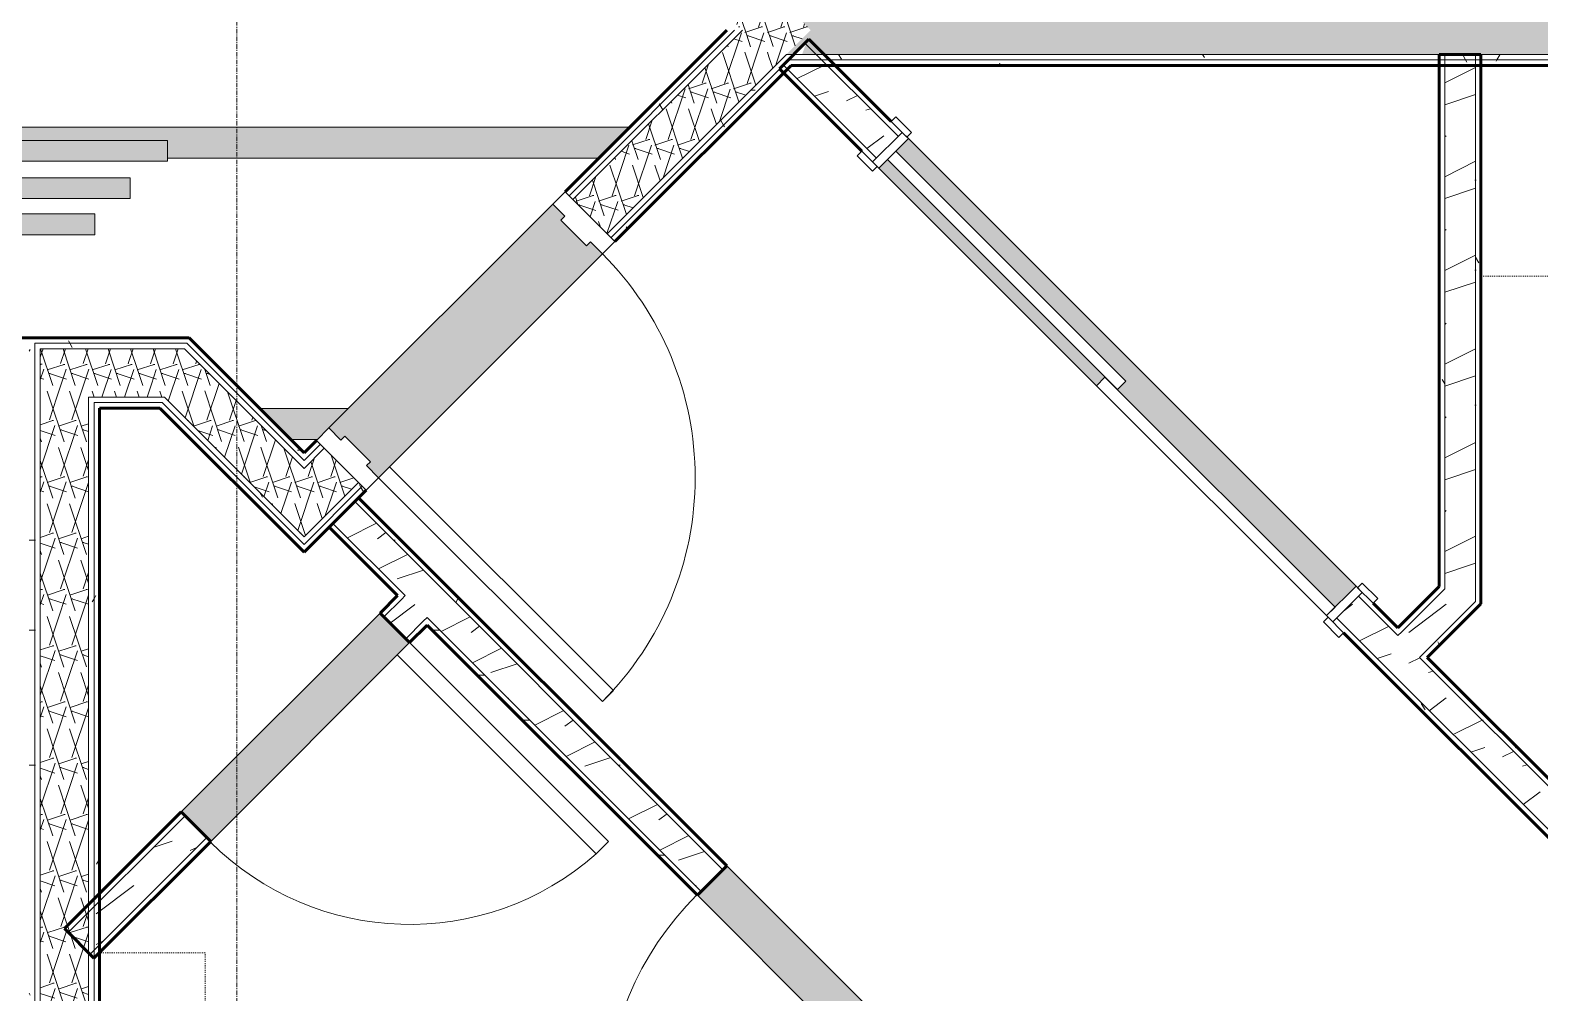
# Model space of a CAD drawing. Header units: inches. Extents: x -4169 to -1846, y 9706 to 12377.
# Drawn here: x -2523.8 to -2352.1, y 10306.3 to 10415.8 of the extents above; entities that cross this region are included whole.
import ezdxf

# ---------------------------------------------------------------- set-up
doc = ezdxf.new("R2010")
doc.units = ezdxf.units.IN
doc.header["$MEASUREMENT"] = 0
doc.linetypes.add('Dash', pattern=[0.25, 0.125, -0.125])
doc.linetypes.add('Grid Line 1_2_', pattern=[0.8749999999999999, 0.4999999999999999, -0.125, 0.125, -0.125])
for name, color, linetype, lineweight in [('0-1', 7, 'Continuous', 5), ('0-2', 7, 'Continuous', 18), ('A-DOOR', 31, 'Continuous', 18), ('A-DOOR-1', 250, 'Continuous', 9), ('A-DOOR-2', 90, 'Continuous', 30), ('A-DOOR-6', 31, 'Continuous', 30), ('A-DOOR-7', 31, 'Continuous', 9), ('A-DOOR-FRAM', 31, 'Continuous', 30), ('A-DOOR-FRAM-1', 90, 'Continuous', 30), ('A-FLOR-2', 7, 'Continuous', 18), ('A-WALL', 113, 'Continuous', 18), ('A-WALL-1', 8, 'Continuous', 5), ('A-WALL-3', 50, 'Continuous', 60), ('A-WALL-4', 7, 'Continuous', 18), ('A-WALL-PATT-1', 250, 'Continuous', 9), ('A-WALL-PATT-2', 253, 'Continuous', 9), ('A-WALL-PATT-4', 111, 'Continuous', 9), ('I-WALL', 2, 'Continuous', 18), ('I-WALL-2', 2, 'Continuous', 5), ('I-WALL-3', 2, 'Continuous', 60), ('P-PIPE', 3, 'Continuous', 9), ('P-PIPE-1', 3, 'Continuous', 5), ('Q-CASE-HDLN-1', 250, 'Dash', 9), ('S-BEAM', 12, 'Continuous', 9), ('S-GRID-1', 1, 'Grid Line 1_2_', 9)]:
    doc.layers.add(name, color=color, linetype=linetype, lineweight=lineweight)
pattern_1 = [(216.87, (4.265, 10.662), (31.98716190389133, 21.32545714244463), [5.331, -47.981]), (206.565, (10.662, 7.464), (-10.66247606731217, -10.66200980650436), [11.921, -11.921]), (198.435, (10.662, 2.132), (-21.3244936496746, -10.66258686177925), [6.743999999999999, -26.974])]
pattern_2 = [(0, (0, 0), (20.48, 5.12), [0.845, -14.515, 0.845, -14.515, -81.92]), (0, (0, 0), (20.48, 5.12), [-30.72, 0.845, -29.875, 0.845, -14.515, -35.84]), (0, (0, 0), (20.48, 5.12), [-76.8, 0.845, -9.395, 0.845, -24.755]), (120, (7.68, 2.56), (-14.67405006737632, 15.1762002695053), [0.8449999999999999, -14.515, 0.8449999999999999, -14.515, -81.91999999999999]), (120, (7.68, 2.56), (-14.67405006737632, 15.1762002695053), [-30.72, 0.8449999999999999, -29.875, 0.8449999999999999, -14.515, -35.84]), (120, (7.68, 2.56), (-14.67405006737632, 15.1762002695053), [-76.79999999999998, 0.8449999999999999, -9.394999999999998, 0.8449999999999999, -24.755]), (240, (10.24, 12.8), (-5.805949932623669, -20.2962002695053), [0.845, -14.515, 0.845, -14.515, -81.92]), (240, (10.24, 12.8), (-5.805949932623669, -20.2962002695053), [-30.72, 0.845, -29.875, 0.845, -14.515, -35.84]), (240, (10.24, 12.8), (-5.805949932623669, -20.2962002695053), [-76.8, 0.845, -9.395, 0.845, -24.755])]
pattern_3 = [(161.57, (0.32, 0.32), (-2.560496184573631, -0.0005373861552858683), [0, -18.214, 2.022, 0]), (18.43, (-0.32, 0.32), (-2.560496184573631, 0.0005373861552860904), [0, -18.214, 2.022, 0]), (108.43, (0.32, 0.32), (1.279220909290681, -6.400876726295667), [6.069999999999999, -14.166]), (71.57, (-0.32, 0.32), (1.279220909290681, 6.400876726295667), [6.07, -14.166])]

# ---------------------------------------------------------------- blocks, each defined once
blk = doc.blocks.new('OD_CW_Upper Cabinet - OD_CW_Upper Cabinet-1880974-ENLARGED RCP - 2ND FLOOR PLAN')
at = {"layer": 'Q-CASE-HDLN-1'}
for p, q in [((36.73770491802802, 11.99999999999999), (36.73770491802802, 24.00000000000003)), ((0.7377049180327883, 11.99999999999999), (13.77857795175925, 11.99999999999999)), ((23.69683188431714, 11.99999999999999), (36.73770491802802, 11.99999999999999))]:
    blk.add_line(p, q, dxfattribs=at)
blk = doc.blocks.new('Single-Flush - 36_ x 84_-1372824-ENLARGED RCP - 2ND FLOOR PLAN')
at = {"layer": 'A-DOOR-1'}
blk.add_arc((18.00000000000094, -2.374999999999582), 36.06659275674493, 179.9999999999998, 266.8211477580812, dxfattribs=at)
at = {"layer": 'A-DOOR-2'}
for p, q in [((16, -2.374999999999781), (16, -38.38609708243906)), ((18.00000000000094, -2.374999999999781), (16, -2.374999999999781)), ((18.00000000000094, -2.374999999999781), (18.00000000000094, -38.38609708243906)), ((18.00000000000094, -38.38609708243906), (16, -38.38609708243906))]:
    blk.add_line(p, q, dxfattribs=at)
blk = doc.blocks.new('Single-Flush - 32_ x 84_-1372863-ENLARGED RCP - 2ND FLOOR PLAN')
at = {"layer": 'A-DOOR-1'}
blk.add_arc((16.00000000000093, -2.37499999999944), 32.06659275674492, 179.9999999999998, 266.4241294797687, dxfattribs=at)
at = {"layer": 'A-DOOR-2'}
for p, q in [((14, -2.374999999999781), (14, -34.37916177666408)), ((16.00000000000093, -2.374999999999781), (14, -2.374999999999781)), ((16.00000000000093, -2.374999999999781), (16.00000000000093, -34.37916177666408)), ((16.00000000000093, -34.37916177666408), (14, -34.37916177666408))]:
    blk.add_line(p, q, dxfattribs=at)
blk = doc.blocks.new('FOLDING_SLIDING CLOSET - 72_ x 80_-1372823-ENLARGED RCP - 2ND FLOOR PLAN')
at = {"layer": 'A-DOOR-1'}
for p, q in [((-36.25000000000011, 3.000000000000026), (-38.75000000000009, 3.000000000000026)), ((-38.75000000000009, 3.000000000000026), (-38.75000000000009, 2.250000000000026)), ((-38.75000000000009, 2.250000000000026), (-36.25000000000011, 2.250000000000026)), ((-36.25000000000011, 2.250000000000026), (-36.25000000000011, 3.000000000000026)), ((38.74999999999987, 3.000000000000026), (36.24999999999987, 3.000000000000026)), ((36.24999999999987, 3.000000000000026), (36.24999999999987, 2.250000000000026)), ((36.24999999999987, 2.250000000000026), (38.74999999999987, 2.250000000000026)), ((38.74999999999987, 2.250000000000026), (38.74999999999987, 3.000000000000026)), ((-36.25000000000008, -2.500000000038504), (-38.75000000000009, -2.500000000038504)), ((-38.75000000000009, -2.500000000038504), (-38.75000000000009, -3.250000000038078)), ((-38.75000000000009, -3.250000000038078), (-36.25000000000008, -3.250000000038078)), ((-36.25000000000008, -3.250000000038078), (-36.25000000000008, -2.500000000038504)), ((38.74999999999988, -2.500000000038504), (36.24999999999989, -2.500000000038504)), ((36.24999999999989, -2.500000000038504), (36.24999999999989, -3.250000000038078)), ((36.24999999999989, -3.250000000038078), (38.74999999999988, -3.250000000038078)), ((38.74999999999988, -3.250000000038078), (38.74999999999988, -2.500000000038504))]:
    blk.add_line(p, q, dxfattribs=at)
at = {"layer": 'A-DOOR-2'}
for p, q in [((0.9999999999999057, 2.250000000000026), (-36.0000000000001, 2.250000000000026)), ((-36.0000000000001, 2.250000000000026), (-36.0000000000001, 0.8750000000000295)), ((0.9999999999999057, 0.8750000000000295), (0.9999999999999057, 2.250000000000026)), ((-36.0000000000001, 0.8750000000000295), (0.9999999999999057, 0.8750000000000295)), ((35.99999999999988, 0.8750000000000295), (-1.000000000000092, 0.8750000000000295)), ((-1.000000000000092, 0.8750000000000295), (-1.000000000000092, -0.5000000000000034)), ((35.99999999999987, -0.5000000000000034), (35.99999999999987, 0.8750000000000295)), ((-1.000000000000097, -0.5000000000000034), (35.99999999999987, -0.5000000000000034))]:
    blk.add_line(p, q, dxfattribs=at)
at = {"layer": 'A-DOOR-FRAM-1'}
for p, q in [((-36.00000000000009, 2.250000000000026), (-37.00000000000011, 2.250000000000026)), ((-37.00000000000011, 2.250000000000026), (-37.00000000000011, -2.500000000038503)), ((-36.00000000000009, -2.500000000038503), (-36.00000000000009, 2.250000000000026)), ((35.99999999999989, 2.249999999999949), (35.99999999999989, -2.500000000000038)), ((36.99999999999989, 2.249999999999949), (35.99999999999989, 2.249999999999949)), ((36.99999999999989, -2.500000000000038), (36.99999999999989, 2.249999999999949)), ((-37.00000000000011, -2.500000000038503), (-36.00000000000009, -2.500000000038503)), ((35.99999999999989, -2.500000000000038), (36.99999999999989, -2.500000000000038))]:
    blk.add_line(p, q, dxfattribs=at)
blk = doc.blocks.new('OD_CW_Countertop - OD_CW_Countertop-2399921-ENLARGED RCP - 2ND FLOOR PLAN')
at = {"layer": 'Q-CASE-HDLN-1'}
for p, q in [((53.33026017200721, -1.110223024625762e-14), (53.33026017200721, 24.00000000000003)), ((0.7377049180327883, -1.110223024625762e-14), (53.33026017200721, -1.110223024625762e-14))]:
    blk.add_line(p, q, dxfattribs=at)
blk = doc.blocks.new('CTR - 1st Phase - Unit Layouts_rvt-1-ENLARGED RCP - 2ND FLOOR PLAN')
at = {"layer": 'A-WALL-1'}
h = blk.add_hatch(color=256, dxfattribs=at)
h.paths.add_polyline_path([(-2375.437881047611, 10350.15541067285), (-2373.051395661073, 10352.54189605933), (-2423.963083906415, 10403.4535843049), (-2425.377297468791, 10402.03937074253), (-2399.214346564949, 10375.87641983857), (-2400.186618389083, 10374.90414801444), (-2375.703046090559, 10350.42057571581)], flags=0)
h.paths.add_polyline_path([(-2402.573103775587, 10375.34608975269), (-2401.600831951453, 10376.31836157682), (-2426.349569292925, 10401.0670989184), (-2427.321841117059, 10400.09482709427), (-2417.114921739086, 10389.88790771625)], flags=0)
for points in [[(-2503.309931986633, 10323.49517361404), (-2480.682514988664, 10346.12259061201), (-2484.041272199301, 10349.48134782265), (-2506.668689197269, 10326.85393082468), (-2503.751873724876, 10323.93711535228)], [(-2422.507141003985, 10291.90952722849), (-2419.148383793347, 10295.26828443912), (-2444.604227916048, 10320.72412856185), (-2447.962985126685, 10317.36537135122), (-2422.949082742225, 10292.35146896673)]]:
    blk.add_hatch(color=256, dxfattribs=at).paths.add_polyline_path(points, flags=0)
at = {"layer": 'A-WALL-PATT-1'}
h = blk.add_hatch(dxfattribs=at)
h.set_pattern_fill('FP_1', color=256, style=0, pattern_type=2)
h.set_pattern_definition(pattern_2)
h.paths.add_polyline_path([(-2266.967266447267, 10245.57388336856), (-2266.083382970785, 10245.57388336856), (-2300.358382970862, 10279.84888336878), (-2301.242266447346, 10279.84888336878), (-2271.917013915573, 10250.52363083688)], flags=0)
h.paths.add_polyline_path([(-2304.742266447337, 10283.34888336879), (-2303.858382970853, 10283.34888336879), (-2306.375890598328, 10285.86639099628), (-2306.817832336573, 10285.42444925803), (-2306.375890598328, 10284.98250751979)], flags=0)
h.paths.add_polyline_path([(-2332.273676459229, 10310.88029338081), (-2331.831734720981, 10311.32223511905), (-2335.154658755512, 10314.64515915359), (-2335.596600493755, 10314.20321741535), (-2332.715618197465, 10311.32223511905)], flags=0)
h.paths.add_polyline_path([(-2338.071474227902, 10316.67809114951), (-2337.62953248966, 10317.12003288775), (-2365.38347365116, 10344.87397404938), (-2365.825415389402, 10344.43203231114)], flags=0)
h.paths.add_polyline_path([(-2368.300289123549, 10346.90690604529), (-2367.858347385306, 10347.34884778353), (-2372.344288879915, 10351.83478927817), (-2372.786230618158, 10351.39284753993), (-2368.742230861789, 10347.34884778354)], flags=0)
h.paths.add_polyline_path([(-2425.112132425842, 10403.71874934785), (-2424.670190687601, 10404.16069108609), (-2432.298895711901, 10411.78939611043), (-2433.182779188383, 10411.78939611043), (-2425.377297468756, 10403.98391439076)], flags=0)
h.paths.add_polyline_path([(-2435.620475585602, 10414.22709250766), (-2435.511283813823, 10414.53280139547), (-2435.71873414362, 10414.32535106567)], flags=0)
h = blk.add_hatch(dxfattribs=at)
h.set_pattern_fill('FP_1', color=256, style=0, pattern_type=2)
h.set_pattern_definition(pattern_2)
h.paths.add_polyline_path([(-2267.792013915583, 10241.44888336855), (-2309.292706070729, 10282.94957552389), (-2309.734647808972, 10282.50763378565), (-2268.675897392067, 10241.44888336855), (-2268.050897392068, 10241.44888336855)], flags=0)
h.paths.add_polyline_path([(-2335.19049193163, 10307.96347790842), (-2334.748550193387, 10308.40541964666), (-2375.261104352317, 10348.91797380578), (-2375.70304609056, 10348.47603206754), (-2336.68125806191, 10309.45424403871)], flags=0)
h.paths.add_polyline_path([(-2428.028947898244, 10400.80193387546), (-2427.587006160002, 10401.2438756137), (-2438.193607877778, 10411.85047733153), (-2438.63554961602, 10411.40853559329), (-2428.470889636481, 10401.2438756137)], flags=0)
h = blk.add_hatch(dxfattribs=at)
h.set_pattern_fill('FP_1', color=256, style=0, pattern_type=2)
h.set_pattern_definition(pattern_2)
h.paths.add_polyline_path([(-2363.589106074822, 10352.50197257049), (-2362.96410607482, 10353.12697257049), (-2362.96410607482, 10411.78939611043), (-2363.589106074821, 10411.78939611043), (-2363.589106074822, 10356.62697257049)], flags=0)
h = blk.add_hatch(dxfattribs=at)
h.set_pattern_fill('FP_1', color=256, style=0, pattern_type=2)
h.set_pattern_definition(pattern_2)
h.paths.add_polyline_path([(-2359.464106074697, 10350.79334162582), (-2358.839106074826, 10351.41834162569), (-2358.839106074811, 10411.78939611043), (-2359.464106074696, 10411.78939611043), (-2359.464106074697, 10351.41834162569)], flags=0)
h = blk.add_hatch(dxfattribs=at)
h.set_pattern_fill('FP_1', color=256, style=0, pattern_type=2)
h.set_pattern_definition(pattern_2)
h.paths.add_polyline_path([(-2419.148383793349, 10294.38440096264), (-2418.706442055107, 10294.82634270088), (-2419.148383793347, 10295.26828443912), (-2419.590325531588, 10294.82634270088)], flags=0)
h.paths.add_polyline_path([(-2445.046169654289, 10320.28218682361), (-2444.604227916048, 10320.72412856185), (-2486.482093643744, 10362.6019942896), (-2486.924035381986, 10362.16005255135), (-2451.204933317536, 10326.44095048687)], flags=0)
h = blk.add_hatch(dxfattribs=at)
h.set_pattern_fill('FP_1', color=256, style=0, pattern_type=2)
h.set_pattern_definition(pattern_2)
h.paths.add_polyline_path([(-2422.065199265745, 10291.46758549025), (-2421.623257527503, 10291.90952722849), (-2422.065199265745, 10292.35146896673), (-2422.507141003985, 10291.90952722849)], flags=0)
h.paths.add_polyline_path([(-2447.962985126685, 10317.36537135122), (-2447.521043388444, 10317.80731308946), (-2478.701359688054, 10348.98762938911), (-2479.143301426295, 10348.54568765086), (-2448.404926864927, 10317.80731308946)], flags=0)
h.paths.add_polyline_path([(-2481.618175160447, 10351.02056138502), (-2481.176233422206, 10351.46250312326), (-2489.398909116141, 10359.6851788172), (-2489.840850854383, 10359.24323707896), (-2482.060116898687, 10351.46250312326)], flags=0)
h = blk.add_hatch(dxfattribs=at)
h.set_pattern_fill('FP_1', color=256, style=0, pattern_type=2)
h.set_pattern_definition(pattern_2)
h.paths.add_polyline_path([(-2364.941531912923, 10344.43203231114), (-2358.839106074826, 10350.53445814921), (-2358.839106074826, 10351.41834162569), (-2365.38347365116, 10344.87397404938)], flags=0)
at = {"layer": 'A-WALL-PATT-2'}
h = blk.add_hatch(dxfattribs=at)
h.set_pattern_fill('FP_2', color=256, style=0, pattern_type=2)
h.set_pattern_definition(pattern_1)
h.paths.add_polyline_path([(-2266.34226644727, 10244.94888336855), (-2306.817832336573, 10285.42444925803), (-2309.292706070729, 10282.94957552389), (-2271.292013915574, 10244.94888336856), (-2266.967266447267, 10244.94888336855)], flags=0)
h.paths.add_polyline_path([(-2334.748550193387, 10308.40541964666), (-2332.273676459229, 10310.88029338081), (-2372.786230618158, 10351.39284753993), (-2375.261104352317, 10348.91797380578), (-2335.19049193163, 10308.84736138491)], flags=0)
h.paths.add_polyline_path([(-2427.587006160002, 10401.2438756137), (-2425.112132425842, 10403.71874934785), (-2433.182779188383, 10411.78939611043), (-2437.294691822421, 10411.78939611043), (-2436.044691822302, 10413.03939611076), (-2435.620475585602, 10414.22709250766), (-2435.71873414362, 10414.32535106567), (-2438.193607877778, 10411.85047733153), (-2427.852171202951, 10401.50904065665)], flags=0)
h = blk.add_hatch(dxfattribs=at)
h.set_pattern_fill('FP_2', color=256, style=0, pattern_type=2)
h.set_pattern_definition(pattern_1)
h.paths.add_polyline_path([(-2362.964106074697, 10352.24308909439), (-2359.464106074813, 10355.743089094), (-2359.464106074813, 10411.78939611043), (-2362.96410607482, 10411.78939611043), (-2362.964106074697, 10352.50197257049)], flags=0)
h = blk.add_hatch(dxfattribs=at)
h.set_pattern_fill('FP_2', color=256, style=0, pattern_type=2)
h.set_pattern_definition(pattern_1)
h.paths.add_polyline_path([(-2421.181315789262, 10291.46758549025), (-2418.706442055107, 10293.9424592244), (-2419.590325531588, 10294.82634270088), (-2422.065199265745, 10292.35146896673), (-2421.623257527503, 10291.90952722849)], flags=0)
h.paths.add_polyline_path([(-2447.521043388444, 10317.80731308946), (-2445.046169654289, 10320.28218682361), (-2486.924035381986, 10362.16005255135), (-2489.398909116141, 10359.6851788172), (-2449.995917122593, 10320.28218682361)], flags=0)
h = blk.add_hatch(dxfattribs=at)
h.set_pattern_fill('FP_2', color=256, style=0, pattern_type=2)
h.set_pattern_definition(pattern_1)
h.paths.add_polyline_path([(-2365.825415389401, 10344.43203231114), (-2359.464106074813, 10350.79334162571), (-2359.464106074813, 10355.743089094), (-2368.300289123549, 10346.90690604529), (-2366.26735712764, 10344.87397404938)], flags=0)
h = blk.add_hatch(dxfattribs=at)
h.set_pattern_fill('FP_2', color=256, style=0, pattern_type=2)
h.set_pattern_definition(pattern_1)
h.paths.add_polyline_path([(-2517.031921207218, 10310.65706786994), (-2503.751873724876, 10323.93711535228), (-2506.226747459027, 10326.41198908644), (-2517.198736679588, 10315.43999986588), (-2517.198736679588, 10310.82388334231)], flags=0)
h.paths.add_polyline_path([(-2481.124456726905, 10346.56453235025), (-2478.701359688054, 10348.98762938911), (-2481.176233422206, 10351.46250312326), (-2483.599330461058, 10349.03940608441), (-2482.663670289272, 10348.10374591262)], flags=0)
at = {"layer": 'A-WALL-3'}
for p, q in [((-2438.635549616017, 10411.40853559327), (-2435.276792405373, 10414.7672928039)), ((-2435.276792405373, 10414.7672928039), (-2425.907627554698, 10405.39812795318)), ((-2363.589106074819, 10352.50197257048), (-2363.589106074693, 10413.03939611061)), ((-2363.589106074693, 10413.03939611061), (-2358.839106074693, 10413.0393961106)), ((-2358.839106074693, 10413.0393961106), (-2358.839106074809, 10357.25197257047)), ((-2429.266384765314, 10402.03937074253), (-2438.635549616017, 10411.40853559327)), ((-2489.840850854379, 10359.24323707895), (-2486.482093643741, 10362.60199428958)), ((-2486.482093643741, 10362.60199428958), (-2444.604227916045, 10320.72412856184)), ((-2482.060116898685, 10351.46250312325), (-2489.840850854379, 10359.24323707895)), ((-2358.839106074808, 10357.25197257047), (-2358.839106074821, 10351.41834162568)), ((-2484.041272199296, 10349.48134782264), (-2482.060116898685, 10351.46250312325)), ((-2368.300289123543, 10347.79078952177), (-2363.589106074819, 10352.50197257048)), ((-2358.839106074821, 10351.41834162568), (-2358.839106074823, 10350.5344581492)), ((-2480.68251498866, 10346.122590612), (-2484.041272199296, 10349.48134782264)), ((-2371.106852012866, 10350.5973524111), (-2368.300289123544, 10347.79078952177)), ((-2358.839106074823, 10350.5344581492), (-2364.941531912915, 10344.43203231112)), ((-2478.701359688051, 10348.10374591261), (-2480.68251498866, 10346.122590612)), ((-2447.962985126683, 10317.3653713512), (-2478.701359688051, 10348.10374591261)), ((-2335.190491931627, 10307.96347790841), (-2374.465609223483, 10347.23859520045)), ((-2364.941531912916, 10344.43203231112), (-2338.071474227897, 10317.56197462598)), ((-2519.948736679609, 10313.57388334232), (-2506.668689197266, 10326.85393082467)), ((-2506.668689197266, 10326.85393082467), (-2503.309931986631, 10323.49517361403)), ((-2503.309931986631, 10323.49517361403), (-2516.589979468973, 10310.21512613169)), ((-2444.604227916045, 10320.72412856184), (-2447.962985126683, 10317.3653713512)), ((-2516.589979468973, 10310.21512613169), (-2519.948736679609, 10313.57388334232))]:
    blk.add_line(p, q, dxfattribs=at)
at = {"layer": 'A-WALL-4'}
for p, q in [((-2435.718734143617, 10414.32535106566), (-2425.11213242584, 10403.71874934783)), ((-2362.964106074694, 10413.03939611061), (-2362.964106074817, 10353.12697257048)), ((-2359.464106074693, 10413.0393961106), (-2359.46410607481, 10356.62697257047)), ((-2438.193607877774, 10411.85047733151), (-2427.587006159999, 10401.24387561369)), ((-2373.051395661124, 10352.54189605937), (-2423.963083906413, 10403.45358430489)), ((-2427.321841117057, 10400.09482709426), (-2402.573103775584, 10375.34608975267)), ((-2445.046169654287, 10320.2821868236), (-2486.924035381983, 10362.16005255134)), ((-2481.176233422203, 10351.46250312325), (-2489.398909116138, 10359.68517881719)), ((-2359.464106074812, 10355.74308909399), (-2359.46410607481, 10356.62697257047)), ((-2359.464106074822, 10350.79334162568), (-2359.464106074812, 10355.74308909399)), ((-2362.964106074819, 10352.24308909399), (-2362.964106074817, 10353.12697257048)), ((-2483.599330461055, 10349.0394060844), (-2481.618175160444, 10351.02056138501)), ((-2481.176233422202, 10351.46250312325), (-2481.618175160444, 10351.020561385)), ((-2372.786230618156, 10351.39284753991), (-2368.300289123546, 10346.90690604528)), ((-2362.964106074819, 10352.24308909399), (-2367.858347385303, 10347.34884778352)), ((-2484.041272199297, 10349.48134782263), (-2506.668689197266, 10326.85393082466)), ((-2359.464106074822, 10350.79334162568), (-2365.383473651156, 10344.87397404937)), ((-2481.124456726901, 10346.56453235024), (-2479.143301426293, 10348.54568765085)), ((-2478.701359688051, 10348.98762938909), (-2479.143301426293, 10348.54568765085)), ((-2447.521043388441, 10317.80731308945), (-2478.701359688051, 10348.98762938909)), ((-2375.261104352316, 10348.91797380577), (-2334.748550193384, 10308.40541964665)), ((-2503.309931986631, 10323.49517361403), (-2480.68251498866, 10346.122590612)), ((-2368.300289123546, 10346.90690604528), (-2367.858347385303, 10347.34884778352)), ((-2365.825415389399, 10344.43203231112), (-2365.383473651157, 10344.87397404936)), ((-2365.825415389399, 10344.43203231112), (-2338.0714742279, 10316.6780911495)), ((-2519.506794941368, 10313.13194160408), (-2506.226747459025, 10326.41198908642)), ((-2517.031921207215, 10310.65706786993), (-2503.751873724872, 10323.93711535227)), ((-2419.148383793344, 10295.26828443911), (-2444.604227916045, 10320.72412856184)), ((-2447.962985126683, 10317.3653713512), (-2422.507141003981, 10291.90952722847))]:
    blk.add_line(p, q, dxfattribs=at)
at = {"layer": '0-2'}
blk.add_blockref('OD_CW_Countertop - OD_CW_Countertop-2399921-ENLARGED RCP - 2ND FLOOR PLAN', (-2359.576810993827, 10387.78939607981), dxfattribs=at)
for name, p, rotation in [('FOLDING_SLIDING CLOSET - 72_ x 80_-1372823-ENLARGED RCP - 2ND FLOOR PLAN', (-2400.275006736725, 10376.22997322915), 134.9999999998691), ('Single-Flush - 32_ x 84_-1372863-ENLARGED RCP - 2ND FLOOR PLAN', (-2493.675602092963, 10336.48826071833), 44.99999999999973), ('Single-Flush - 36_ x 84_-1372824-ENLARGED RCP - 2ND FLOOR PLAN', (-2433.555684460012, 10306.31682789516), 314.999999999968), ('OD_CW_Upper Cabinet - OD_CW_Upper Cabinet-1880974-ENLARGED RCP - 2ND FLOOR PLAN', (-2491.94873667823, 10274.0861784053), 89.99999999996828)]:
    blk.add_blockref(name, p, dxfattribs=dict(at, rotation=rotation))
blk = doc.blocks.new('CTR - 1st Phase - Shell_rvt-1-ENLARGED RCP - 2ND FLOOR PLAN')
at = {"layer": 'A-FLOR-2'}
for p, q in [((-2510.938346986414, 10380.88939611041), (-2524.698736679662, 10380.88939611041)), ((-2510.838346986483, 10380.78939611048), (-2510.938346986414, 10380.88939611041))]:
    blk.add_line(p, q, dxfattribs=at)
at = {"layer": 'S-GRID-1'}
blk.add_line((-2500.323736679715, 9836.179692344087), (-2500.323736679695, 12344.54045190505), dxfattribs=at)
blk = doc.blocks.new('Dimension Lumber - LVL - 3_5X5_5-2121701-ENLARGED RCP - 2ND FLOOR PLAN')
at = {"layer": 'S-BEAM'}
blk.add_hatch(color=256, dxfattribs=at).paths.add_polyline_path([(1.203530775105605, 1.749999999985457), (-1.862991466306766, 1.749999999985457), (-5.362991466306652, -1.750000000014428), (4.703530775105491, -1.750000000014769), (1.743626461462895, 1.209904313627826)], flags=0)
for p, q in [((-1.862991466309724, 1.749999999999968), (1.203530775102302, 1.749999999999968)), ((-5.362991466310006, -1.750000000000163), (4.703530775102157, -1.750000000000163))]:
    blk.add_line(p, q, dxfattribs=at)
blk = doc.blocks.new('Dimension Lumber - LVL - 3_5X5_5-2130250-ENLARGED RCP - 2ND FLOOR PLAN')
at = {"layer": 'S-BEAM'}
blk.add_hatch(color=256, dxfattribs=at).paths.add_polyline_path([(-82.47091000200793, 1.749999999986822), (-86.30568631287996, 1.749999999986822), (-89.80568631288189, -1.750000000014428), (90.70965004549292, -1.750000000015451), (90.70965004549292, -0.258792968383763), (-37.23326381310175, -0.2587929683830809), (-37.23326381310175, 1.749999999986481), (-76.05186435679956, 1.749999999986822)], flags=0)
for p, q in [((-86.30568631288425, 1.749999999999968), (-37.23326381310464, 1.749999999999968)), ((-89.80568631288456, -1.750000000000163), (90.7096500454898, -1.750000000000163))]:
    blk.add_line(p, q, dxfattribs=at)
blk = doc.blocks.new('HOLLOW METAL - UNIT DOOR-2125825-ENLARGED RCP - 2ND FLOOR PLAN')
at = {"layer": 'A-DOOR-6'}
for p, q in [((17.99999999999985, 40.24999999999997), (16.24999999999985, 40.24999999999997)), ((16.24999999999985, 40.24999999999997), (16.2499999999999, 4.249999999999965)), ((17.9999999999999, 4.249999999999971), (17.99999999999985, 40.24999999999997)), ((16.2499999999999, 4.249999999999965), (17.9999999999999, 4.249999999999971))]:
    blk.add_line(p, q, dxfattribs=at)
at = {"layer": 'A-DOOR-7'}
blk.add_arc((17.99999999999991, 4.249999999999967), 35.99999999999997, 90.00000000000044, 180.0000000000005, dxfattribs=at)
at = {"layer": 'A-DOOR-FRAM'}
for p, q in [((-18.00000000000011, 4.249999999999995), (-20.0000000000001, 4.249999999999995)), ((-20.0000000000001, 4.249999999999995), (-20.0000000000001, -3.75000000000001)), ((-18.00000000000011, 2.312500000000002), (-18.00000000000011, 4.249999999999995)), ((17.99999999999989, 4.249999999999995), (17.99999999999989, 2.312500000000002)), ((19.99999999999988, 4.249999999999995), (17.99999999999989, 4.249999999999995)), ((19.99999999999988, -3.750000000000011), (19.99999999999988, 4.249999999999995)), ((-17.37500000000012, 2.312500000000002), (-18.00000000000011, 2.312500000000002)), ((-17.37500000000012, -1.812500000000015), (-17.37500000000012, 2.312500000000002)), ((17.99999999999989, 2.312500000000002), (17.37499999999992, 2.312500000000002)), ((17.37499999999992, 2.312500000000002), (17.37499999999992, -1.812500000000015)), ((-18.00000000000011, -3.750000000000011), (-18.00000000000011, -1.812500000000015)), ((-18.00000000000011, -1.812500000000015), (-17.37500000000012, -1.812500000000015)), ((17.37499999999992, -1.812500000000015), (17.99999999999989, -1.812500000000015)), ((17.99999999999989, -1.812500000000015), (17.99999999999989, -3.750000000000011)), ((-20.0000000000001, -3.750000000000011), (-18.00000000000011, -3.750000000000011)), ((17.99999999999989, -3.750000000000011), (19.99999999999988, -3.750000000000011))]:
    blk.add_line(p, q, dxfattribs=at)

msp = doc.modelspace()

# ---------------------------------------------------------------- hatches: boundary and pattern name
at = {"layer": 'A-WALL-PATT-4'}
h = msp.add_hatch(dxfattribs=at)
h.set_pattern_fill('FP_4', color=256, style=0, pattern_type=2)
h.set_pattern_definition(pattern_3)
h.paths.add_polyline_path([(-2438.951546071854, 10411.90030881396), (-2435.062458775326, 10415.78939611049), (-2458.220205859182, 10438.94714319435), (-2462.109293155711, 10435.05805589783), (-2439.393487810095, 10412.3422505522)], flags=0)
h.paths.add_polyline_path([(-2490.393564403172, 10463.34232714529), (-2486.504477106641, 10467.23141444182), (-2492.691661442022, 10473.4185987772), (-2496.580748738548, 10469.52951148068), (-2491.277447879649, 10464.22621062176)], flags=0)
h = msp.add_hatch(dxfattribs=at)
h.set_pattern_fill('FP_1', color=256, style=0, pattern_type=2)
h.set_pattern_definition(pattern_2)
h.paths.add_polyline_path([(-2443.282575106547, 10415.34745437225), (-2442.84063336834, 10415.78939611045), (-2462.109293155711, 10435.05805589783), (-2462.55123489395, 10434.61611415959), (-2443.412016844869, 10415.47689611049)], flags=0)
h.paths.add_polyline_path([(-2490.835506141407, 10462.90038540705), (-2490.393564403172, 10463.34232714529), (-2492.691661442028, 10465.64042418414), (-2493.133603180264, 10465.19848244591), (-2491.277447879649, 10463.3423271453)], flags=0)
h = msp.add_hatch(dxfattribs=at)
h.set_pattern_fill('FP_1', color=256, style=0, pattern_type=2)
h.set_pattern_definition(pattern_2)
h.paths.add_polyline_path([(-2444.166458583104, 10415.34745437225), (-2443.724516844861, 10415.78939611045), (-2462.55123489395, 10434.61611415959), (-2462.993176632192, 10434.17417242134), (-2444.60840032131, 10415.78939611045)], flags=0)
h.paths.add_polyline_path([(-2491.277447879649, 10462.45844366881), (-2490.835506141407, 10462.90038540705), (-2492.691661442022, 10464.75654070767), (-2493.133603180263, 10464.31459896943), (-2491.719389617892, 10462.90038540705)], flags=0)
h = msp.add_hatch(dxfattribs=at)
h.set_pattern_fill('FP_4', color=256, style=0, pattern_type=2)
h.set_pattern_definition(pattern_3)
h.paths.add_polyline_path([(-2435.062458775326, 10413.03939611043), (-2076.173736679343, 10413.03939611042), (-2076.173736679343, 10418.53939611043), (-2436.044691822302, 10418.53939611043), (-2435.511283813807, 10417.04599082556), (-2437.004689098686, 10418.53939611043), (-2437.812458775267, 10418.53939611043), (-2435.062458775298, 10415.78939611049), (-2437.812458775267, 10413.03939611043), (-2437.004689098874, 10413.03939611043), (-2435.511283813823, 10414.53280139547), (-2436.04469182242, 10413.03939611043)], flags=0)
h = msp.add_hatch(dxfattribs=at)
h.set_pattern_fill('FP_1', color=256, style=0, pattern_type=2)
h.set_pattern_definition(pattern_2)
h.paths.add_polyline_path([(-2492.24971970379, 10367.26419325156), (-2490.83550614142, 10368.67840681394), (-2491.277447879659, 10369.12034855218), (-2492.691661442032, 10367.7061349898), (-2492.321554744922, 10367.3360282927)], flags=0)
h.paths.add_polyline_path([(-2462.551234893954, 10396.9626780614), (-2444.166458583104, 10415.34745437225), (-2444.60840032131, 10415.78939611045), (-2462.993176632196, 10397.40461979964)], flags=0)
h = msp.add_hatch(dxfattribs=at)
h.set_pattern_fill('FP_4', color=256, style=0, pattern_type=2)
h.set_pattern_definition(pattern_3)
h.paths.add_polyline_path([(-2488.802574145507, 10362.04928074031), (-2486.50447710665, 10364.34737777917), (-2490.393564403175, 10368.23646507569), (-2492.691661442032, 10365.93836803684), (-2488.913345956549, 10362.16005255135)], flags=0)
h.paths.add_polyline_path([(-2458.220205859188, 10392.63164902663), (-2438.951546071854, 10411.90030881396), (-2442.84063336834, 10415.78939611045), (-2462.10929315569, 10396.52073632313), (-2458.706341771252, 10393.1177849387)], flags=0)
h = msp.add_hatch(dxfattribs=at)
h.set_pattern_fill('FP_1', color=256, style=0, pattern_type=2)
h.set_pattern_definition(pattern_2)
h.paths.add_polyline_path([(-2492.249719703791, 10366.38030977508), (-2490.393564403175, 10368.23646507569), (-2490.83550614142, 10368.67840681394), (-2492.691661442032, 10366.82225151332), (-2492.506608093477, 10366.63719816477)], flags=0)
h.paths.add_polyline_path([(-2462.10929315569, 10396.52073632313), (-2443.28257510662, 10415.34745437217), (-2443.724516844861, 10415.78939611045), (-2462.551234893954, 10396.9626780614)], flags=0)
h = msp.add_hatch(dxfattribs=at)
h.set_pattern_fill('FP_1', color=256, style=0, pattern_type=2)
h.set_pattern_definition(pattern_2)
h.paths.add_polyline_path([(-2492.249719703792, 10357.71825170555), (-2486.062535368409, 10363.90543604093), (-2486.50447710665, 10364.34737777917), (-2492.691661442032, 10358.16019344379)], flags=0)
h.paths.add_polyline_path([(-2457.778264120944, 10392.18970728839), (-2438.597492716032, 10411.3704786933), (-2438.63554961602, 10411.40853559329), (-2437.004689098874, 10413.03939611043), (-2437.812458775386, 10413.03939611043), (-2458.220205859188, 10392.63164902663)], flags=0)
h = msp.add_hatch(dxfattribs=at)
h.set_pattern_fill('FP_1', color=256, style=0, pattern_type=2)
h.set_pattern_definition(pattern_2)
h.paths.add_polyline_path([(-2076.173736679719, 10412.41439611043), (-2076.173736679719, 10413.03939611042), (-2436.04469182242, 10413.03939611043), (-2436.66969182242, 10412.41439611043), (-2079.779284860862, 10412.41439611043)], flags=0)
h = msp.add_hatch(dxfattribs=at)
h.set_pattern_fill('FP_1', color=256, style=0, pattern_type=2)
h.set_pattern_definition(pattern_2)
h.paths.add_polyline_path([(-2492.249719703792, 10356.83436822906), (-2485.620593630169, 10363.46349430269), (-2486.062535368409, 10363.90543604093), (-2492.691661442032, 10357.2763099673)], flags=0)
h.paths.add_polyline_path([(-2457.336322382703, 10391.74776555015), (-2438.155550977793, 10410.92853695506), (-2438.597492716032, 10411.3704786933), (-2457.778264120944, 10392.18970728839)], flags=0)
h = msp.add_hatch(dxfattribs=at)
h.set_pattern_fill('FP_1', color=256, style=0, pattern_type=2)
h.set_pattern_definition(pattern_2)
h.paths.add_polyline_path([(-2298.22277238733, 10411.78939611043), (-2076.173736679719, 10411.78939611042), (-2076.173736679719, 10412.41439611043), (-2436.669691822419, 10412.41439611043), (-2437.294691822421, 10411.78939611043), (-2316.141061151472, 10411.78939611043)], flags=0)
h = msp.add_hatch(dxfattribs=at)
h.set_pattern_fill('FP_1', color=256, style=0, pattern_type=2)
h.set_pattern_definition(pattern_2)
h.paths.add_polyline_path([(-2506.917689515686, 10380.16439611049), (-2506.033806039202, 10380.16439611049), (-2506.6588060392, 10380.78939611049), (-2523.948736679587, 10380.7893961105), (-2523.948736679587, 10380.1643961105), (-2510.213346986486, 10380.16439611049)], flags=0)
h = msp.add_hatch(dxfattribs=at)
h.set_pattern_fill('FP_1', color=256, style=0, pattern_type=2)
h.set_pattern_definition(pattern_2)
h.paths.add_polyline_path([(-2523.948736679588, 10261.58939611046), (-2523.323736679588, 10261.58939611046), (-2523.323736679588, 10380.16439611049), (-2523.948736679587, 10380.1643961105), (-2523.948736679588, 10264.53259613949)], flags=0)
h = msp.add_hatch(dxfattribs=at)
h.set_pattern_fill('FP_1', color=256, style=0, pattern_type=2)
h.set_pattern_definition(pattern_2)
h.paths.add_polyline_path([(-2510.338631061703, 10379.53939611048), (-2506.292689515674, 10379.53939611048), (-2506.917689515686, 10380.16439611049), (-2523.323736679588, 10380.1643961105), (-2523.323736679588, 10379.53939611049), (-2510.938346986417, 10379.53939611048)], flags=0)
h = msp.add_hatch(dxfattribs=at)
h.set_pattern_fill('FP_1', color=256, style=0, pattern_type=2)
h.set_pattern_definition(pattern_2)
h.paths.add_polyline_path([(-2492.691661442037, 10366.82225151333), (-2492.24971970379, 10367.26419325156), (-2505.774922562718, 10380.78939611049), (-2506.6588060392, 10380.78939611049), (-2493.41239336943, 10367.54298344072)], flags=0)
h = msp.add_hatch(dxfattribs=at)
h.set_pattern_fill('FP_1', color=256, style=0, pattern_type=2)
h.set_pattern_definition(pattern_2)
h.paths.add_polyline_path([(-2522.69873667959, 10261.58939611046), (-2522.698736679589, 10379.53939611049), (-2523.323736679588, 10379.53939611049), (-2523.323736679588, 10261.58939611046)], flags=0)
h = msp.add_hatch(dxfattribs=at)
h.set_pattern_fill('FP_4', color=256, style=0, pattern_type=2)
h.set_pattern_definition(pattern_3)
h.paths.add_polyline_path([(-2517.198736679588, 10374.03939611049), (-2508.570864108736, 10374.03939611049), (-2514.070864108737, 10379.53939611048), (-2522.69873667957, 10379.53939611047), (-2522.698736679589, 10374.03939611049), (-2518.736869400566, 10374.03939611049)], flags=0)
h = msp.add_hatch(dxfattribs=at)
h.set_pattern_fill('FP_4', color=256, style=0, pattern_type=2)
h.set_pattern_definition(pattern_3)
h.paths.add_polyline_path([(-2492.691661442032, 10358.16019344379), (-2488.802574145507, 10362.04928074031), (-2506.292689515674, 10379.53939611048), (-2514.070864108737, 10379.53939611048), (-2494.256751835422, 10359.72528383718)], flags=0)
h = msp.add_hatch(dxfattribs=at)
h.set_pattern_fill('FP_4', color=256, style=0, pattern_type=2)
h.set_pattern_definition(pattern_3)
h.paths.add_polyline_path([(-2520.32373667973, 10261.58939611046), (-2517.198736679594, 10261.58939611047), (-2517.198736679588, 10374.03939611049), (-2522.698736679574, 10374.03939611049), (-2522.69873667959, 10261.58939611046)], flags=0)
h = msp.add_hatch(dxfattribs=at)
h.set_pattern_fill('FP_1', color=256, style=0, pattern_type=2)
h.set_pattern_definition(pattern_2)
h.paths.add_polyline_path([(-2517.198736679594, 10261.58939611047), (-2516.573736679811, 10261.58939611047), (-2516.589979468976, 10310.2151261317), (-2517.198736679588, 10310.82388334231), (-2517.198736679594, 10267.80849394505)], flags=0)
h.paths.add_polyline_path([(-2517.198736679588, 10316.32388334236), (-2516.573736679593, 10316.94888334235), (-2516.573736679592, 10373.41439611049), (-2517.198736679588, 10373.4143961105), (-2517.198736679588, 10323.93711535228)], flags=0)
h = msp.add_hatch(dxfattribs=at)
h.set_pattern_fill('FP_1', color=256, style=0, pattern_type=2)
h.set_pattern_definition(pattern_2)
h.paths.add_polyline_path([(-2492.691661442038, 10357.27630996731), (-2492.249719703792, 10357.71825170555), (-2508.570864108736, 10374.03939611049), (-2509.454747585221, 10374.03939611049), (-2494.505184257874, 10359.08983278315)], flags=0)
h = msp.add_hatch(dxfattribs=at)
h.set_pattern_fill('FP_1', color=256, style=0, pattern_type=2)
h.set_pattern_definition(pattern_2)
h.paths.add_polyline_path([(-2515.948736680308, 10261.58939611047), (-2515.948736680308, 10282.84766177411), (-2516.248736678794, 10282.84766177411), (-2516.248736678793, 10302.80010487262), (-2515.948736679588, 10302.80010487262), (-2515.948736679588, 10310.85636892109), (-2516.573736679593, 10310.2151261317), (-2516.573736679593, 10261.58939611047)], flags=0)
h.paths.add_polyline_path([(-2516.573736679593, 10316.94888334235), (-2515.948736679588, 10317.57388334236), (-2515.948736679587, 10372.78939611049), (-2516.573736679592, 10372.78939611049), (-2516.573736679593, 10323.93711535228)], flags=0)
at = {"layer": 'I-WALL-2'}
msp.add_hatch(color=256, dxfattribs=at).paths.add_polyline_path([(-2484.206380067795, 10364.87770786506), (-2458.750535945079, 10390.33355198777), (-2460.120555333627, 10391.70357137632), (-2460.562497071868, 10391.26162963808), (-2463.479312544262, 10394.17844511047), (-2463.037370806021, 10394.62038684872), (-2464.40739019457, 10395.99040623726), (-2489.863234317287, 10370.53456211455), (-2488.493214928738, 10369.164542726), (-2488.051273190496, 10369.60648446424), (-2485.134457718102, 10366.68966899185), (-2485.576399456344, 10366.24772725361), (-2484.970901359051, 10365.64222915631)], flags=0)
at = {"layer": 'P-PIPE-1'}
h = msp.add_hatch(color=256, dxfattribs=at)
h.paths.add_polyline_path([(-2518.736869400566, 10402.06068907888), (-2508.230822821103, 10402.06068907888), (-2508.230822821103, 10403.24818907888), (-2721.680205153203, 10403.23904954154), (-2721.680205153203, 10402.06068907888), (-2535.619853421324, 10402.06068907888)], flags=0)
h.paths.add_polyline_path([(-3027.105205158499, 10402.06068907888), (-2798.230205153201, 10402.06068907888), (-2798.230205153201, 10403.24818907888), (-3435.32373667964, 10403.24818907888), (-3435.32373667964, 10402.06068907888), (-3042.10937404406, 10402.06068907888)], flags=0)
h.paths.add_polyline_path([(-2740.880205153202, 10402.06068907888), (-2740.630205153203, 10402.06068907888), (-2740.630205153203, 10403.24818907888), (-2740.880205153202, 10403.23822743039), (-2740.880205153202, 10402.29237046246)], flags=0)
h.paths.add_polyline_path([(-2779.030205153201, 10402.06068907888), (-2779.030205153201, 10403.24818907888), (-2779.280205153203, 10403.23658320809), (-2779.280205153203, 10402.06068907888)], flags=0)
h = msp.add_hatch(color=256, dxfattribs=at)
h.paths.add_polyline_path([(-2923.928485898755, 10400.87318907887), (-2798.230205153201, 10400.9012348828), (-2798.230205153201, 10402.06068907888), (-3435.32373667964, 10402.06068907888), (-3435.32373667964, 10400.87318907888), (-2924.173736679698, 10400.87318907887)], flags=0)
h.paths.add_polyline_path([(-2508.230822821103, 10400.87318907887), (-2508.230822821103, 10402.06068907888), (-2721.680205153203, 10402.06068907888), (-2721.680205153203, 10400.87318907887), (-2509.085644570273, 10400.87318907887)], flags=0)
h.paths.add_polyline_path([(-2740.630205153203, 10400.87318907887), (-2740.630205153203, 10402.06068907888), (-2740.880205153202, 10402.06068907888), (-2740.880205153202, 10400.87318907887)], flags=0)
h.paths.add_polyline_path([(-2779.030205153201, 10400.87318907887), (-2779.030205153201, 10402.06068907888), (-2779.280205153203, 10402.06068907888), (-2779.280205153203, 10400.87318907887)], flags=0)
h = msp.add_hatch(color=256, dxfattribs=at)
h.paths.add_polyline_path([(-2518.736869400566, 10397.81804839176), (-2512.473463508223, 10397.81804839176), (-2512.473463508223, 10399.00554839176), (-2721.680205153203, 10398.99659051703), (-2721.680205153203, 10397.81804839176), (-2519.778757844641, 10397.81804839176)], flags=0)
h.paths.add_polyline_path([(-3435.323736679642, 10397.81804839176), (-2798.230205153201, 10397.81804839176), (-2798.230205153201, 10399.00554839176), (-3435.323736679642, 10399.00554839176), (-3435.323736679642, 10397.82525077378)], flags=0)
h.paths.add_polyline_path([(-2740.880205153203, 10397.81804839176), (-2740.630205153203, 10397.81804839176), (-2740.630205153203, 10399.00554839176), (-2740.880205153203, 10398.99576840588), (-2740.880205153203, 10398.0511096399)], flags=0)
h.paths.add_polyline_path([(-2779.030205153201, 10397.81804839176), (-2779.030205153201, 10399.00554839176), (-2779.280205153203, 10398.99412418359), (-2779.280205153203, 10397.81804839176)], flags=0)
h = msp.add_hatch(color=256, dxfattribs=at)
h.paths.add_polyline_path([(-2940.811469919513, 10396.63054839176), (-2798.230205153201, 10396.65877585829), (-2798.230205153201, 10397.81804839176), (-3435.323736679642, 10397.81804839176), (-3435.323736679642, 10396.63054839176), (-2949.252961929892, 10396.63054839176)], flags=0)
h.paths.add_polyline_path([(-2518.736869400566, 10396.63054839175), (-2512.473463508223, 10396.63054839175), (-2512.473463508223, 10397.81804839176), (-2721.680205153203, 10397.81804839176), (-2721.680205153203, 10396.63054839175), (-2520.123881293899, 10396.63054839175)], flags=0)
h.paths.add_polyline_path([(-2740.880205153203, 10396.63054839175), (-2740.630205153203, 10396.63054839175), (-2740.630205153203, 10397.81804839176), (-2740.880205153203, 10397.81804839176), (-2740.880205153203, 10396.66123148717)], flags=0)
h.paths.add_polyline_path([(-2779.280205153203, 10396.63054839175), (-2779.030205153201, 10396.65959796944), (-2779.030205153201, 10397.81804839176), (-2779.280205153203, 10397.81804839176), (-2779.280205153203, 10396.65958726487)], flags=0)
h = msp.add_hatch(color=256, dxfattribs=at)
h.paths.add_polyline_path([(-2949.252961929892, 10393.69003661303), (-2798.230205153201, 10393.69003661303), (-2798.230205153201, 10394.87753661302), (-3435.323736679642, 10394.87753661303), (-3435.323736679642, 10393.69003661303), (-2957.694453940271, 10393.69003661303)], flags=0)
h.paths.add_polyline_path([(-2516.473463508221, 10393.69003661302), (-2516.473463508221, 10394.87753661302), (-2721.680205153203, 10394.86875001145), (-2721.680205153203, 10393.69003661303), (-2518.736869400566, 10393.69003661302)], flags=0)
h.paths.add_polyline_path([(-2740.630205153203, 10393.69003661303), (-2740.630205153203, 10394.87753661302), (-2740.880205153203, 10394.8679279003), (-2740.880205153203, 10393.69003661303)], flags=0)
h.paths.add_polyline_path([(-2779.030205153201, 10393.69003661303), (-2779.030205153201, 10394.87753661302), (-2779.280205153203, 10394.86628367801), (-2779.280205153203, 10393.69003661303)], flags=0)
h = msp.add_hatch(color=256, dxfattribs=at)
h.paths.add_polyline_path([(-3435.323736679642, 10392.50253661302), (-2798.230205153201, 10392.53093535271), (-2798.230205153201, 10393.69003661303), (-3435.323736679642, 10393.69003661303), (-3435.323736679642, 10392.50365609776)], flags=0)
h.paths.add_polyline_path([(-2516.473463508221, 10392.50253661301), (-2516.473463508221, 10393.69003661302), (-2721.680205153203, 10393.69003661303), (-2721.680205153203, 10392.50253661302), (-2518.736869400566, 10392.50253661301)], flags=0)
h.paths.add_polyline_path([(-2740.630205153203, 10392.50253661302), (-2740.630205153203, 10393.69003661303), (-2740.880205153203, 10393.69003661303), (-2740.880205153203, 10392.50253661302)], flags=0)
h.paths.add_polyline_path([(-2779.030205153201, 10392.50253661302), (-2779.030205153201, 10393.69003661303), (-2779.280205153203, 10393.69003661303), (-2779.280205153203, 10392.50253661302)], flags=0)

# ---------------------------------------------------------------- linework, layer by layer
at = {"layer": 'A-WALL'}
for p, q in [((-2443.724516844859, 10415.78939611048), (-2462.551234893952, 10396.96267806138)), ((-2442.840633368375, 10415.78939611047), (-2462.10929315571, 10396.52073632314)), ((-2437.812458775383, 10413.03939611041), (-2458.220205859185, 10392.63164902662)), ((-2437.812458775383, 10413.03939611041), (-2076.173736679341, 10413.03939611041)), ((-2437.553575298901, 10412.41439611041), (-2457.778264120943, 10392.18970728837)), ((-2437.5535752989, 10412.41439611042), (-2076.173736679341, 10412.41439611041)), ((-2523.32373667959, 10261.58939611046), (-2523.323736679585, 10380.16439611048)), ((-2506.033806039199, 10380.16439611048), (-2523.323736679584, 10380.16439611048)), ((-2492.691661442028, 10366.82225151331), (-2506.033806039199, 10380.16439611048)), ((-2522.69873667959, 10261.58939611046), (-2522.698736679584, 10379.53939611048)), ((-2506.292689515681, 10379.53939611048), (-2522.698736679585, 10379.53939611048)), ((-2492.69166144203, 10365.93836803683), (-2506.292689515682, 10379.53939611048)), ((-2517.198736679591, 10261.58939611046), (-2517.198736679584, 10374.03939611048)), ((-2508.570864108734, 10374.03939611048), (-2517.198736679584, 10374.03939611048)), ((-2516.573736679591, 10261.58939611046), (-2516.573736679585, 10373.41439611048)), ((-2508.829747585218, 10373.41439611048), (-2516.573736679585, 10373.41439611048)), ((-2492.691661442029, 10357.27630996729), (-2508.829747585219, 10373.41439611048)), ((-2492.691661442029, 10358.16019344377), (-2508.570864108733, 10374.03939611048)), ((-2490.835506141413, 10368.67840681393), (-2492.691661442029, 10366.82225151331)), ((-2490.393564403172, 10368.23646507568), (-2492.691661442029, 10365.93836803683)), ((-2492.691661442029, 10358.16019344377), (-2486.504477106647, 10364.34737777916)), ((-2492.69166144203, 10357.27630996729), (-2486.062535368405, 10363.90543604091))]:
    msp.add_line(p, q, dxfattribs=at)
at = {"layer": 'I-WALL'}
for p, q in [((-2464.407390194567, 10395.99040623725), (-2489.863234317284, 10370.53456211454)), ((-2482.968943200714, 10366.11514473212), (-2458.750535945075, 10390.33355198776))]:
    msp.add_line(p, q, dxfattribs=at)
at = {"layer": 'I-WALL-3'}
for p, q in [((-2462.993176632194, 10397.40461979962), (-2444.608400321341, 10415.78939611048)), ((-2437.294691822417, 10411.78939611041), (-2457.336322382702, 10391.74776555013)), ((-2298.222772387327, 10411.78939611041), (-2437.294691822417, 10411.78939611041)), ((-2566.698736679773, 10380.78939611049), (-2505.774922562715, 10380.78939611048)), ((-2505.774922562715, 10380.78939611048), (-2492.691661442029, 10367.70613498979)), ((-2515.948736679585, 10372.78939611048), (-2515.948736679588, 10302.8001048726)), ((-2509.088631061701, 10372.78939611048), (-2515.948736679585, 10372.78939611048)), ((-2492.69166144203, 10356.39242649081), (-2509.088631061701, 10372.78939611048)), ((-2492.691661442029, 10367.70613498979), (-2491.277447879655, 10369.12034855217)), ((-2485.620593630164, 10363.46349430267), (-2492.69166144203, 10356.39242649081))]:
    msp.add_line(p, q, dxfattribs=at)
at = {"layer": 'P-PIPE'}
for p, q in [((-2721.680205153203, 10403.24818907888), (-2508.230822821103, 10403.24818907888)), ((-2508.2308228211, 10400.87318907886), (-2508.2308228211, 10403.24818907886)), ((-2508.230822821103, 10400.87318907888), (-2721.680205153203, 10400.87318907888)), ((-2721.680205153203, 10399.00554839176), (-2512.473463508223, 10399.00554839176)), ((-2512.473463508219, 10396.63054839174), (-2512.473463508219, 10399.00554839174)), ((-2512.473463508223, 10396.63054839176), (-2721.680205153204, 10396.63054839176)), ((-2721.680205153204, 10394.87753661302), (-2516.473463508221, 10394.87753661302)), ((-2516.473463508218, 10392.502536613), (-2516.473463508218, 10394.87753661301)), ((-2516.473463508221, 10392.50253661302), (-2721.680205153204, 10392.50253661302))]:
    msp.add_line(p, q, dxfattribs=at)

# ---------------------------------------------------------------- block references
at = {"layer": '0-1'}
for name in ['CTR - 1st Phase - Shell_rvt-1-ENLARGED RCP - 2ND FLOOR PLAN', 'CTR - 1st Phase - Unit Layouts_rvt-1-ENLARGED RCP - 2ND FLOOR PLAN']:
    msp.add_blockref(name, (0, 0), dxfattribs=at)
at = {"layer": 'A-DOOR', "rotation": 224.9999999999973}
msp.add_blockref('HOLLOW METAL - UNIT DOOR-2125825-ENLARGED RCP - 2ND FLOOR PLAN', (-2474.483661826476, 10380.61083374645), dxfattribs=at)
at = {"layer": 'S-BEAM', "rotation": 180}
for name, p in [('Dimension Lumber - LVL - 3_5X5_5-2130250-ENLARGED RCP - 2ND FLOOR PLAN', (-2545.464086634204, 10402.9893961105)), ('Dimension Lumber - LVL - 3_5X5_5-2121701-ENLARGED RCP - 2ND FLOOR PLAN', (-2493.021391787633, 10370.9893961105))]:
    msp.add_blockref(name, p, dxfattribs=at)

doc.saveas('drawing.dxf')
